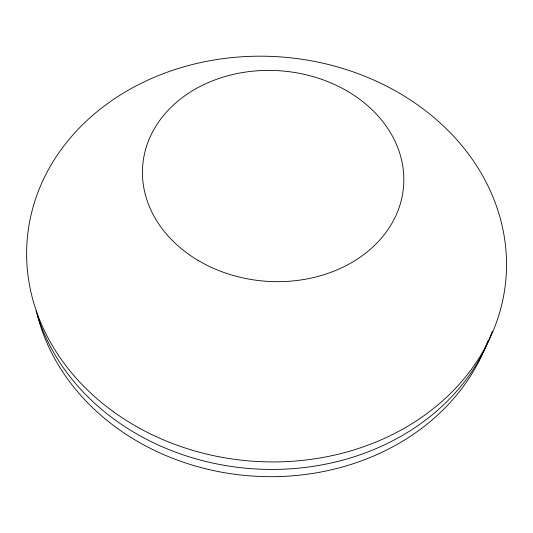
<?xml version="1.0" encoding="UTF-8"?>
<svg xmlns="http://www.w3.org/2000/svg" width="533" height="533" viewBox="0 0 533 533"><rect width="100%" height="100%" fill="white"/><g stroke="black" fill="none" stroke-linecap="round" stroke-linejoin="round"><path stroke-width="0.8" d="M487.848 340.94A233.307 199.062 4.5 0 1 255.753 476.262A233.307 199.062 4.5 0 1 37.583 315.816M492.206 331.479A236.685 200.834 4.5 0 1 259.404 469.153A236.685 200.834 4.5 0 1 36.077 310.872M113.342 411.663A240.163 202.62 4.5 0 0 503.092 298.56A240.163 202.62 4.5 0 0 183.259 66.991A240.163 202.62 4.5 0 0 113.342 411.663M198.036 260.37A130.838 105.461 4.5 0 0 403.321 188.975A130.838 105.461 4.5 0 0 218.057 78.777A130.838 105.461 4.5 0 0 198.036 260.37"/></g></svg>
